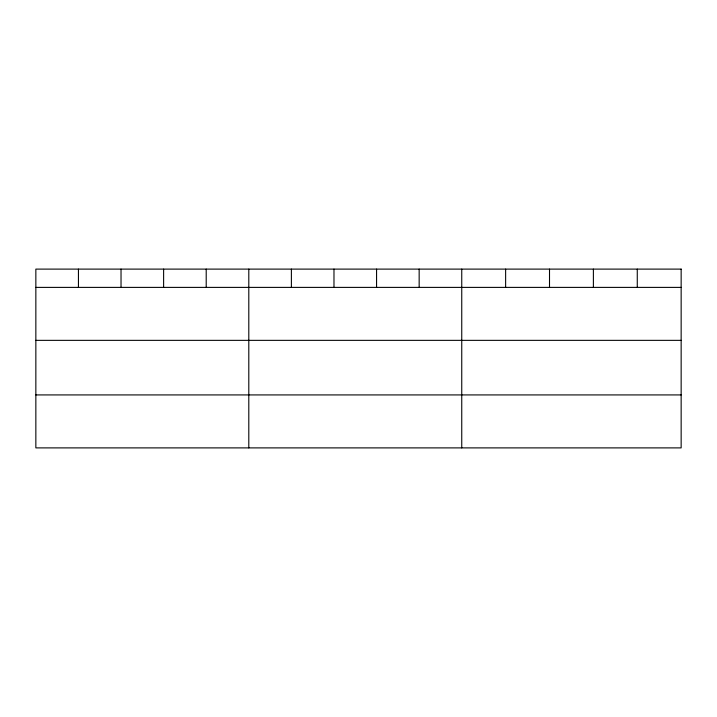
<?xml version="1.0" encoding="UTF-8"?>
<svg xmlns="http://www.w3.org/2000/svg" width="717" height="717" viewBox="0 0 717 717"><rect width="100%" height="100%" fill="white"/><g stroke="black" fill="none" stroke-linecap="round" stroke-linejoin="round"><path stroke-width="1.08" d="M35.85 287.392L681.15 287.392M35.85 340.351L681.15 340.351M35.85 394.924L681.15 394.924M637.27 269.108L637.27 287.392M593.389 269.108L593.389 287.392M549.509 269.108L549.509 287.392M505.628 269.108L505.628 287.392M461.748 269.108L461.748 447.892M419.158 269.108L419.158 287.392M376.568 269.108L376.568 287.392M333.979 269.108L333.979 287.392M291.389 269.108L291.389 287.392M248.799 269.108L248.799 447.892M206.209 269.108L206.209 287.392M163.619 269.108L163.619 287.392M121.03 269.108L121.03 287.392M78.44 269.108L78.44 287.392M681.15 269.108L35.85 269.108L35.85 447.892L681.15 447.892L681.15 269.108"/></g></svg>
